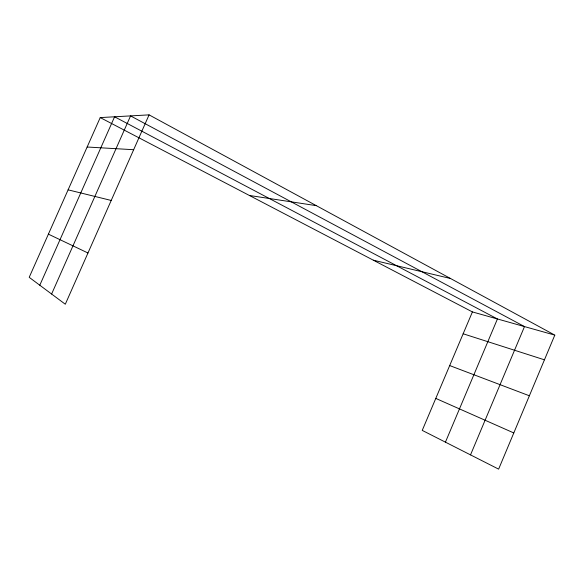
<?xml version="1.0" encoding="UTF-8"?>
<svg xmlns="http://www.w3.org/2000/svg" width="584" height="584" viewBox="0 0 584 584"><rect width="100%" height="100%" fill="white"/><g stroke="black" fill="none" stroke-linecap="round" stroke-linejoin="round"><path stroke-width="0.88" d="M554.8 335.114L498.626 469.134L422.239 430.393L472.405 311.922L554.8 335.114L149.073 114.865L100.229 117.588L29.2 277.327L65.299 304.228L149.073 114.865M445.431 442.154L497.429 318.966L114.581 116.793L39.792 285.226M470.521 454.878L524.498 326.58L130.568 115.902L51.611 294.029M87.147 147.015L133.663 149.708M249.39 195.472L316.309 205.648M373.344 260.194L450.512 278.502M68.102 189.844L111.208 200.451M463.149 333.778L544.441 359.824M449.687 365.569L529.374 395.777M435.781 398.412L513.796 432.941M48.399 234.155L87.965 252.989M100.229 117.588L472.405 311.922"/></g></svg>
